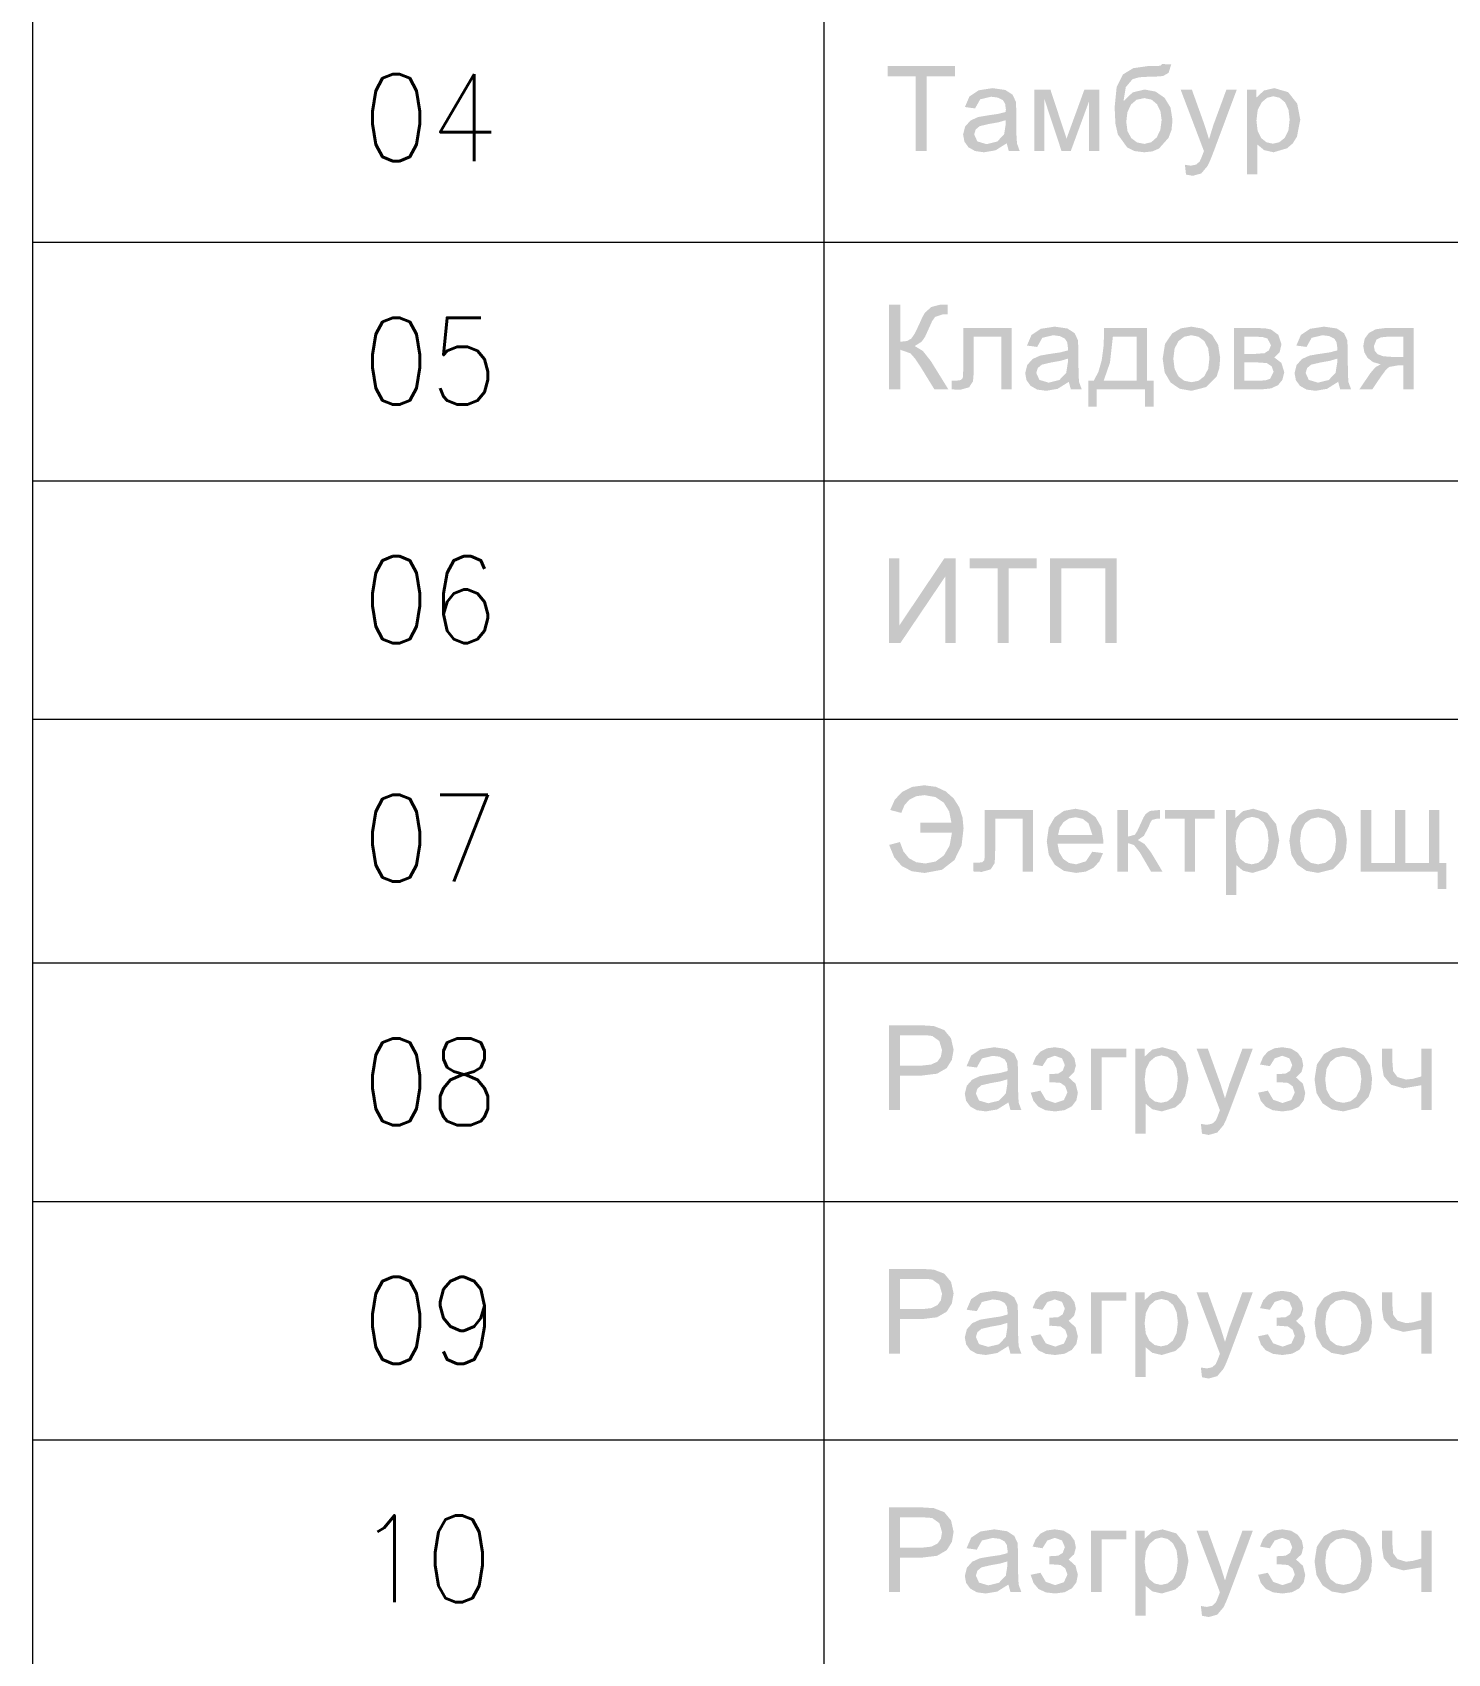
# Model space of a CAD drawing. Header units: millimetres. Extents: x 0 to 420, y 0 to 297.
# Drawn here: x 28.91 to 40.72, y 225.12 to 238.65 of the extents above; entities that cross this region are included whole.
import ezdxf

# ---------------------------------------------------------------- set-up
doc = ezdxf.new("R2010")
doc.units = ezdxf.units.MM
doc.styles.get("Standard").update_dxf_attribs({"font": 'STANDARD'})

msp = doc.modelspace()

# ---------------------------------------------------------------- hatches: boundary and pattern name
for points in [[(36.281983, 237.659332), (36.281983, 238.282757), (36.048819, 238.282757), (36.048819, 238.366542), (36.609405, 238.366542), (36.609405, 238.282757), (36.375139, 238.282757), (36.375139, 237.659332)], [(37.27163, 238.171411), (37.406678, 238.171411), (37.541175, 237.761858), (37.690554, 238.171411), (37.81568, 238.171411), (37.81568, 237.659332), (37.728588, 237.659332), (37.728588, 238.071641), (37.577004, 237.659332), (37.499282, 237.659332), (37.356518, 238.091485), (37.356518, 237.659332), (37.27163, 237.659332)], [(38.538078, 237.461997), (38.528707, 237.543577), (38.578316, 237.53586), (38.624067, 237.545782), (38.65273, 237.57224), (38.663548, 237.595254), (38.67974, 237.637284), (38.687457, 237.65823), (38.492878, 238.171411), (38.586585, 238.171411), (38.692969, 237.874858), (38.729901, 237.756346), (38.76573, 237.873204), (38.875421, 238.171411), (38.961962, 238.171411), (38.767383, 237.650513), (38.73934, 237.579337), (38.718325, 237.534207), (38.665408, 237.471368), (38.594302, 237.451524)], [(36.061056, 236.376875), (36.154763, 236.376875), (36.154763, 236.067092), (36.208989, 236.073293), (36.244611, 236.091897), (36.274445, 236.134133), (36.311308, 236.21151), (36.337835, 236.270697), (36.359815, 236.309627), (36.413834, 236.357582), (36.491555, 236.377426), (36.532828, 236.377082), (36.548882, 236.376324), (36.548882, 236.295295), (36.529589, 236.295846), (36.510848, 236.296397), (36.444702, 236.274349), (36.420586, 236.240449), (36.39399, 236.181745), (36.36078, 236.108709), (36.333357, 236.068746), (36.274928, 236.031263), (36.342658, 235.990266), (36.409975, 235.905035), (36.555496, 235.669666), (36.43919, 235.669666), (36.32123, 235.861489), (36.27603, 235.928461), (36.239099, 235.970629), (36.154763, 236.000395), (36.154763, 235.669666), (36.061056, 235.669666)], [(36.679398, 236.181745), (37.082888, 236.181745), (37.082888, 235.669666), (36.996347, 235.669666), (36.996347, 236.110087), (36.76649, 236.110087), (36.76649, 235.854874), (36.764906, 235.780598), (36.760427, 235.736914), (36.728457, 235.687305), (36.653491, 235.666358), (36.583487, 235.670217), (36.583487, 235.742426), (36.621521, 235.742426), (36.660106, 235.747938), (36.67554, 235.765577), (36.678296, 235.79114), (36.679398, 235.844401)], [(36.061054, 234.260208), (36.145941, 234.260208), (36.145941, 233.700174), (36.52187, 234.260208), (36.616128, 234.260208), (36.616128, 233.552999), (36.531241, 233.552999), (36.531241, 234.11138), (36.154761, 233.552999), (36.061054, 233.552999)], [(36.965525, 233.552999), (36.965525, 234.176424), (36.732361, 234.176424), (36.732361, 234.260208), (37.292947, 234.260208), (37.292947, 234.176424), (37.058681, 234.176424), (37.058681, 233.552999)], [(37.403225, 234.260208), (37.959401, 234.260208), (37.959401, 233.552999), (37.865143, 233.552999), (37.865143, 234.176424), (37.496931, 234.176424), (37.496931, 233.552999), (37.403225, 233.552999)], [(36.322222, 232.054796), (36.322222, 231.971011), (36.585152, 231.971011), (36.565721, 231.86442), (36.519006, 231.783047), (36.449484, 231.731715), (36.363012, 231.714696), (36.286531, 231.725867), (36.225759, 231.759413), (36.180698, 231.815388), (36.151345, 231.893841), (36.061497, 231.870139), (36.102847, 231.767492), (36.165746, 231.694301), (36.250245, 231.650462), (36.356397, 231.635872), (36.502263, 231.662744), (36.605547, 231.743359), (36.665354, 231.863593), (36.682166, 232.009045), (36.673071, 232.101098), (36.645785, 232.184883), (36.599552, 232.257505), (36.533889, 232.316072), (36.451551, 232.354519), (36.354744, 232.367335), (36.253389, 232.353692), (36.170638, 232.312765), (36.108488, 232.247515), (36.070317, 232.16118), (36.16237, 232.136927), (36.189259, 232.201721), (36.230307, 232.248066), (36.285618, 232.275911), (36.355295, 232.285204), (36.447003, 232.269563), (36.516801, 232.222917), (36.561863, 232.149605), (36.581293, 232.054796)], [(36.859033, 232.160078), (37.262522, 232.160078), (37.262522, 231.647999), (37.175981, 231.647999), (37.175981, 232.08842), (36.946125, 232.08842), (36.946125, 231.833207), (36.94454, 231.758931), (36.940061, 231.715247), (36.908091, 231.665638), (36.833126, 231.644692), (36.763121, 231.64855), (36.763121, 231.720759), (36.801155, 231.720759), (36.83974, 231.726272), (36.855174, 231.743911), (36.85793, 231.769473), (36.859033, 231.822734)], [(37.965933, 232.160078), (38.053025, 232.160078), (38.053025, 231.939041), (38.110902, 231.954475), (38.131297, 231.98555), (38.159961, 232.04763), (38.182698, 232.097722), (38.201302, 232.127556), (38.237682, 232.153463), (38.30493, 232.160078), (38.322018, 232.160078), (38.322018, 232.08842), (38.297764, 232.088971), (38.254218, 232.078498), (38.241058, 232.057414), (38.22335, 232.01566), (38.18697, 231.946207), (38.136258, 231.910929), (38.191793, 231.877442), (38.246501, 231.806749), (38.34131, 231.647999), (38.24595, 231.647999), (38.153346, 231.806749), (38.103185, 231.869588), (38.053025, 231.885022), (38.053025, 231.647999), (37.965933, 231.647999)], [(38.36182, 232.160078), (38.777988, 232.160078), (38.777988, 232.08842), (38.613174, 232.08842), (38.613174, 231.647999), (38.527185, 231.647999), (38.527185, 232.08842), (38.36182, 232.08842)], [(39.996447, 232.160078), (40.083539, 232.160078), (40.083539, 231.719657), (40.281426, 231.719657), (40.281426, 232.160078), (40.367966, 232.160078), (40.367966, 231.719657), (40.566404, 231.719657), (40.566404, 232.160078), (40.652393, 232.160078), (40.652393, 231.719657), (40.710271, 231.719657), (40.710271, 231.503029), (40.638062, 231.503029), (40.638062, 231.647999), (39.996447, 231.647999)], [(37.396627, 229.889843), (37.396627, 229.957642), (37.471592, 229.962052), (37.509075, 229.985203), (37.527265, 230.03371), (37.503563, 230.089934), (37.44348, 230.11088), (37.380986, 230.089107), (37.340403, 230.024339), (37.258272, 230.03812), (37.284196, 230.101062), (37.323867, 230.14602), (37.377179, 230.172995), (37.444032, 230.181987), (37.517136, 230.170825), (37.572465, 230.137338), (37.607467, 230.088211), (37.619318, 230.030403), (37.604091, 229.973903), (37.558684, 229.930633), (37.616562, 229.877716), (37.635854, 229.801648), (37.623176, 229.739085), (37.585694, 229.689752), (37.525336, 229.657506), (37.445134, 229.646757), (37.366775, 229.656481), (37.306917, 229.685686), (37.265455, 229.734426), (37.242287, 229.802751), (37.323867, 229.819838), (37.368515, 229.743771), (37.446788, 229.716761), (37.519548, 229.741566), (37.548762, 229.804956), (37.530572, 229.85677), (37.491436, 229.884882), (37.416471, 229.890394)], [(39.2936, 229.889843), (39.2936, 229.957642), (39.368566, 229.962052), (39.406048, 229.985203), (39.424238, 230.03371), (39.400536, 230.089934), (39.340454, 230.11088), (39.27796, 230.089107), (39.237376, 230.024339), (39.155245, 230.03812), (39.18117, 230.101062), (39.22084, 230.14602), (39.274153, 230.172995), (39.341005, 230.181987), (39.41411, 230.170825), (39.469438, 230.137338), (39.50444, 230.088211), (39.516291, 230.030403), (39.501064, 229.973903), (39.455658, 229.930633), (39.513535, 229.877716), (39.532828, 229.801648), (39.52015, 229.739085), (39.482667, 229.689752), (39.422309, 229.657506), (39.342107, 229.646757), (39.263749, 229.656481), (39.20389, 229.685686), (39.162428, 229.734426), (39.13926, 229.802751), (39.22084, 229.819838), (39.265488, 229.743771), (39.343761, 229.716761), (39.416521, 229.741566), (39.445736, 229.804956), (39.427546, 229.85677), (39.388409, 229.884882), (39.313444, 229.890394)], [(37.746009, 230.170411), (38.040909, 230.170411), (38.040909, 230.098753), (37.833101, 230.098753), (37.833101, 229.658332), (37.746009, 229.658332)], [(38.671409, 229.460997), (38.662038, 229.542577), (38.711647, 229.53486), (38.757398, 229.544782), (38.786062, 229.57124), (38.796879, 229.594254), (38.813071, 229.636284), (38.820788, 229.65723), (38.626209, 230.170411), (38.719916, 230.170411), (38.8263, 229.873858), (38.863232, 229.755346), (38.899061, 229.872204), (39.008753, 230.170411), (39.095293, 230.170411), (38.900714, 229.649513), (38.872671, 229.578337), (38.851656, 229.533207), (38.798739, 229.470368), (38.727633, 229.450524)], [(40.171779, 230.170411), (40.258871, 230.170411), (40.258871, 230.073398), (40.266036, 229.982447), (40.301865, 229.933389), (40.373523, 229.912443), (40.429747, 229.918782), (40.500854, 229.93835), (40.500854, 230.170411), (40.587946, 230.170411), (40.587946, 229.658332), (40.500854, 229.658332), (40.500854, 229.865038), (40.351475, 229.839682), (40.248398, 229.869448), (40.187764, 229.941657), (40.171779, 230.036466)], [(37.396627, 227.857843), (37.396627, 227.925642), (37.471592, 227.930052), (37.509075, 227.953203), (37.527265, 228.00171), (37.503563, 228.057934), (37.44348, 228.07888), (37.380986, 228.057107), (37.340403, 227.992339), (37.258272, 228.00612), (37.284196, 228.069062), (37.323867, 228.11402), (37.377179, 228.140995), (37.444032, 228.149987), (37.517136, 228.138825), (37.572465, 228.105338), (37.607467, 228.056211), (37.619318, 227.998403), (37.604091, 227.941903), (37.558684, 227.898633), (37.616562, 227.845716), (37.635854, 227.769648), (37.623176, 227.707085), (37.585694, 227.657752), (37.525336, 227.625506), (37.445134, 227.614757), (37.366775, 227.624481), (37.306917, 227.653686), (37.265455, 227.702426), (37.242287, 227.770751), (37.323867, 227.787838), (37.368515, 227.711771), (37.446788, 227.684761), (37.519548, 227.709566), (37.548762, 227.772956), (37.530572, 227.82477), (37.491436, 227.852882), (37.416471, 227.858394)], [(39.2936, 227.857843), (39.2936, 227.925642), (39.368566, 227.930052), (39.406048, 227.953203), (39.424238, 228.00171), (39.400536, 228.057934), (39.340454, 228.07888), (39.27796, 228.057107), (39.237376, 227.992339), (39.155245, 228.00612), (39.18117, 228.069062), (39.22084, 228.11402), (39.274153, 228.140995), (39.341005, 228.149987), (39.41411, 228.138825), (39.469438, 228.105338), (39.50444, 228.056211), (39.516291, 227.998403), (39.501064, 227.941903), (39.455658, 227.898633), (39.513535, 227.845716), (39.532828, 227.769648), (39.52015, 227.707085), (39.482667, 227.657752), (39.422309, 227.625506), (39.342107, 227.614757), (39.263749, 227.624481), (39.20389, 227.653686), (39.162428, 227.702426), (39.13926, 227.770751), (39.22084, 227.787838), (39.265488, 227.711771), (39.343761, 227.684761), (39.416521, 227.709566), (39.445736, 227.772956), (39.427546, 227.82477), (39.388409, 227.852882), (39.313444, 227.858394)], [(37.746009, 228.138411), (38.040909, 228.138411), (38.040909, 228.066753), (37.833101, 228.066753), (37.833101, 227.626332), (37.746009, 227.626332)], [(38.671409, 227.428997), (38.662038, 227.510577), (38.711647, 227.50286), (38.757398, 227.512782), (38.786062, 227.53924), (38.796879, 227.562254), (38.813071, 227.604284), (38.820788, 227.62523), (38.626209, 228.138411), (38.719916, 228.138411), (38.8263, 227.841858), (38.863232, 227.723346), (38.899061, 227.840204), (39.008753, 228.138411), (39.095293, 228.138411), (38.900714, 227.617513), (38.872671, 227.546337), (38.851656, 227.501207), (38.798739, 227.438368), (38.727633, 227.418524)], [(40.171779, 228.138411), (40.258871, 228.138411), (40.258871, 228.041398), (40.266036, 227.950447), (40.301865, 227.901389), (40.373523, 227.880443), (40.429747, 227.886782), (40.500854, 227.90635), (40.500854, 228.138411), (40.587946, 228.138411), (40.587946, 227.626332), (40.500854, 227.626332), (40.500854, 227.833038), (40.351475, 227.807682), (40.248398, 227.837448), (40.187764, 227.909657), (40.171779, 228.004466)], [(37.396627, 225.868176), (37.396627, 225.935976), (37.471592, 225.940385), (37.509075, 225.963536), (37.527265, 226.012043), (37.503563, 226.068267), (37.44348, 226.089214), (37.380986, 226.067441), (37.340403, 226.002673), (37.258272, 226.016453), (37.284196, 226.079395), (37.323867, 226.124353), (37.377179, 226.151329), (37.444032, 226.16032), (37.517136, 226.149158), (37.572465, 226.115672), (37.607467, 226.066545), (37.619318, 226.008736), (37.604091, 225.952237), (37.558684, 225.908966), (37.616562, 225.856049), (37.635854, 225.779982), (37.623176, 225.717419), (37.585694, 225.668085), (37.525336, 225.635839), (37.445134, 225.62509), (37.366775, 225.634814), (37.306917, 225.66402), (37.265455, 225.712759), (37.242287, 225.781084), (37.323867, 225.798172), (37.368515, 225.722104), (37.446788, 225.695095), (37.519548, 225.719899), (37.548762, 225.783289), (37.530572, 225.835103), (37.491436, 225.863215), (37.416471, 225.868727)], [(37.746009, 226.148745), (38.040909, 226.148745), (38.040909, 226.077087), (37.833101, 226.077087), (37.833101, 225.636666), (37.746009, 225.636666)], [(38.671409, 225.439331), (38.662038, 225.520911), (38.711647, 225.513194), (38.757398, 225.523115), (38.786062, 225.549574), (38.796879, 225.572587), (38.813071, 225.614617), (38.820788, 225.635563), (38.626209, 226.148745), (38.719916, 226.148745), (38.8263, 225.852191), (38.863232, 225.73368), (38.899061, 225.850537), (39.008753, 226.148745), (39.095293, 226.148745), (38.900714, 225.627846), (38.872671, 225.556671), (38.851656, 225.51154), (38.798739, 225.448701), (38.727633, 225.428858)], [(39.2936, 225.868176), (39.2936, 225.935976), (39.368566, 225.940385), (39.406048, 225.963536), (39.424238, 226.012043), (39.400536, 226.068267), (39.340454, 226.089214), (39.27796, 226.067441), (39.237376, 226.002673), (39.155245, 226.016453), (39.18117, 226.079395), (39.22084, 226.124353), (39.274153, 226.151329), (39.341005, 226.16032), (39.41411, 226.149158), (39.469438, 226.115672), (39.50444, 226.066545), (39.516291, 226.008736), (39.501064, 225.952237), (39.455658, 225.908966), (39.513535, 225.856049), (39.532828, 225.779982), (39.52015, 225.717419), (39.482667, 225.668085), (39.422309, 225.635839), (39.342107, 225.62509), (39.263749, 225.634814), (39.20389, 225.66402), (39.162428, 225.712759), (39.13926, 225.781084), (39.22084, 225.798172), (39.265488, 225.722104), (39.343761, 225.695095), (39.416521, 225.719899), (39.445736, 225.783289), (39.427546, 225.835103), (39.388409, 225.863215), (39.313444, 225.868727)], [(40.171779, 226.148745), (40.258871, 226.148745), (40.258871, 226.051731), (40.266036, 225.96078), (40.301865, 225.911722), (40.373523, 225.890776), (40.429747, 225.897115), (40.500854, 225.916683), (40.500854, 226.148745), (40.587946, 226.148745), (40.587946, 225.636666), (40.500854, 225.636666), (40.500854, 225.843371), (40.351475, 225.818016), (40.248398, 225.847781), (40.187764, 225.91999), (40.171779, 226.014799)]]:
    msp.add_hatch(color=251).paths.add_polyline_path(points, flags=0)
h = msp.add_hatch(color=251)
h.paths.add_polyline_path([(38.338833, 238.383078), (38.415452, 238.382527), (38.392301, 238.310318), (38.347101, 238.284411), (38.306036, 238.280207), (38.238512, 238.278898), (38.148044, 238.273593), (38.091888, 238.257952), (38.035664, 238.191255), (38.016372, 238.074397), (38.092991, 238.147158), (38.19221, 238.171411), (38.2844, 238.154048), (38.359228, 238.101958), (38.408837, 238.020516), (38.425374, 237.915096), (38.41683, 237.833241), (38.39175, 237.767922), (38.312926, 237.679176), (38.258769, 237.655612), (38.188902, 237.647757), (38.10746, 237.658092), (38.046689, 237.689098), (37.969519, 237.796034), (37.949193, 237.8854), (37.942509, 238.023134), (37.959528, 238.192702), (38.01086, 238.296537), (38.09809, 238.349385), (38.222526, 238.367093), (38.29198, 238.367644), (38.323399, 238.369849)], flags=0)
h.paths.add_polyline_path([(38.334423, 237.917301), (38.324915, 237.989924), (38.296389, 238.04849), (38.250845, 238.086938), (38.190005, 238.099753), (38.125857, 238.08618), (38.078659, 238.045734), (38.049169, 237.982413), (38.039523, 237.901316), (38.050272, 237.822423), (38.082518, 237.764615), (38.130818, 237.729406), (38.189454, 237.717761), (38.247813, 237.731404), (38.294184, 237.772332), (38.324226, 237.835928)], flags=0)
h = msp.add_hatch(color=251)
h.paths.add_polyline_path([(37.042144, 237.722722), (36.948988, 237.664293), (36.853077, 237.647757), (36.778387, 237.658092), (36.723541, 237.689098), (36.689573, 237.735951), (36.678342, 237.79438), (36.695429, 237.862731), (36.740078, 237.912891), (36.802916, 237.941555), (36.880086, 237.954784), (36.970899, 237.968013), (37.034427, 237.984549), (37.034978, 238.007149), (37.028846, 238.05228), (37.010724, 238.082115), (36.96897, 238.103956), (36.911506, 238.111329), (36.821106, 238.089832), (36.778112, 238.013764), (36.693224, 238.025339), (36.731258, 238.113534), (36.807877, 238.164797), (36.924184, 238.182987), (37.030568, 238.167553), (37.091202, 238.128417), (37.118211, 238.069988), (37.122621, 237.98951), (37.122621, 237.873755), (37.12393, 237.775019), (37.128133, 237.720517), (37.150182, 237.659332), (37.059231, 237.659332)], flags=0)
h.paths.add_polyline_path([(37.034427, 237.916199), (36.975378, 237.898284), (36.892764, 237.883677), (36.817248, 237.866038), (36.783073, 237.837926), (36.770946, 237.796585), (36.796853, 237.738707), (36.874023, 237.715556), (36.96332, 237.737605), (37.020646, 237.797687), (37.034427, 237.884779)], flags=0)
h = msp.add_hatch(color=251)
h.paths.add_polyline_path([(39.046719, 237.4631), (39.046719, 238.171411), (39.126094, 238.171411), (39.126094, 238.105266), (39.188932, 238.163143), (39.274371, 238.182987), (39.390126, 238.149363), (39.465643, 238.054003), (39.49155, 237.919506), (39.463438, 237.777844), (39.42878, 237.722171), (39.381307, 237.681381), (39.268307, 237.647757), (39.190035, 237.665947), (39.133811, 237.712249), (39.133811, 237.4631)], flags=0)
h.paths.add_polyline_path([(39.125543, 237.91234), (39.135465, 237.826282), (39.16523, 237.766268), (39.209396, 237.731059), (39.262244, 237.719415), (39.315988, 237.731473), (39.361463, 237.767922), (39.392469, 237.830347), (39.402804, 237.920057), (39.392606, 238.005289), (39.362565, 238.066129), (39.318261, 238.102854), (39.266103, 238.115187), (39.213944, 238.102096), (39.167986, 238.063373), (39.136016, 237.999639)], flags=0)
h = msp.add_hatch(color=251)
h.paths.add_polyline_path([(37.560119, 235.733055), (37.466964, 235.674627), (37.371052, 235.65809), (37.296363, 235.668425), (37.241517, 235.699431), (37.207548, 235.746285), (37.196317, 235.804713), (37.213405, 235.873064), (37.258053, 235.923225), (37.320892, 235.951888), (37.398062, 235.965117), (37.488875, 235.978346), (37.552402, 235.994883), (37.552953, 236.017483), (37.546821, 236.062613), (37.5287, 236.092448), (37.486945, 236.11429), (37.429481, 236.121662), (37.339082, 236.100165), (37.296087, 236.024097), (37.2112, 236.035673), (37.249234, 236.123867), (37.325853, 236.17513), (37.442159, 236.19332), (37.548544, 236.177886), (37.609177, 236.13875), (37.636187, 236.080321), (37.640597, 235.999844), (37.640597, 235.884088), (37.641906, 235.785352), (37.646109, 235.730851), (37.668157, 235.669666), (37.577207, 235.669666)], flags=0)
h.paths.add_polyline_path([(37.552402, 235.926532), (37.493353, 235.908618), (37.41074, 235.89401), (37.335223, 235.876371), (37.301048, 235.848259), (37.288921, 235.806918), (37.314828, 235.749041), (37.391998, 235.72589), (37.481295, 235.747938), (37.538622, 235.808021), (37.552402, 235.895113)], flags=0)
h = msp.add_hatch(color=251)
h.paths.add_polyline_path([(37.8552, 236.181745), (38.212388, 236.181745), (38.212388, 235.741324), (38.268061, 235.741324), (38.268061, 235.524696), (38.196403, 235.524696), (38.196403, 235.669666), (37.793464, 235.669666), (37.793464, 235.524696), (37.721806, 235.524696), (37.721806, 235.741324), (37.767557, 235.741324), (37.807141, 235.815333), (37.834943, 235.913372), (37.850963, 236.035492)], flags=0)
h.paths.add_polyline_path([(37.927961, 236.110087), (37.903639, 235.893046), (37.850791, 235.741324), (38.125847, 235.741324), (38.125847, 236.110087)], flags=0)
h = msp.add_hatch(color=251)
h.paths.add_polyline_path([(38.343456, 235.925981), (38.363024, 236.04966), (38.42228, 236.136545), (38.495522, 236.178989), (38.583235, 236.19332), (38.679215, 236.175957), (38.755765, 236.123867), (38.806132, 236.041529), (38.823013, 235.933147), (38.815572, 235.844401), (38.793248, 235.777153), (38.707258, 235.689509), (38.583235, 235.65809), (38.486083, 235.675178), (38.409602, 235.726992), (38.359992, 235.810984)], flags=0)
h.paths.add_polyline_path([(38.432202, 235.925981), (38.44295, 235.839509), (38.475196, 235.778255), (38.523634, 235.741806), (38.583235, 235.729748), (38.642352, 235.741875), (38.690721, 235.778806), (38.722968, 235.840749), (38.733716, 235.928737), (38.722968, 236.011833), (38.690721, 236.072604), (38.642352, 236.109329), (38.583235, 236.121662), (38.523634, 236.109329), (38.475196, 236.072604), (38.44295, 236.011488)], flags=0)
h = msp.add_hatch(color=251)
h.paths.add_polyline_path([(38.937296, 236.181745), (39.137387, 236.181745), (39.201535, 236.178575), (39.247079, 236.169618), (39.308815, 236.124418), (39.334722, 236.046146), (39.319288, 235.981654), (39.274088, 235.936454), (39.33362, 235.891254), (39.357873, 235.812982), (39.342232, 235.749454), (39.305508, 235.704944), (39.24763, 235.678416), (39.168255, 235.669666), (38.937296, 235.669666)], flags=0)
h.paths.add_polyline_path([(39.024388, 235.96622), (39.116992, 235.96622), (39.192509, 235.971732), (39.229991, 235.995434), (39.246528, 236.037878), (39.217864, 236.094101), (39.178935, 236.106022), (39.119748, 236.110087), (39.024388, 236.110087)], flags=0)
h.paths.add_polyline_path([(39.024388, 235.741324), (39.138489, 235.741324), (39.20057, 235.745527), (39.239913, 235.758411), (39.268576, 235.817391), (39.252591, 235.862591), (39.21125, 235.889601), (39.129119, 235.895113), (39.024388, 235.895113)], flags=0)
h = msp.add_hatch(color=251)
h.paths.add_polyline_path([(39.807412, 235.733055), (39.714256, 235.674627), (39.618345, 235.65809), (39.543655, 235.668425), (39.488809, 235.699431), (39.45484, 235.746285), (39.443609, 235.804713), (39.460697, 235.873064), (39.505346, 235.923225), (39.568184, 235.951888), (39.645354, 235.965117), (39.736167, 235.978346), (39.799695, 235.994883), (39.800246, 236.017483), (39.794113, 236.062613), (39.775992, 236.092448), (39.734238, 236.11429), (39.676774, 236.121662), (39.586374, 236.100165), (39.543379, 236.024097), (39.458492, 236.035673), (39.496526, 236.123867), (39.573145, 236.17513), (39.689451, 236.19332), (39.795836, 236.177886), (39.85647, 236.13875), (39.883479, 236.080321), (39.887889, 235.999844), (39.887889, 235.884088), (39.889198, 235.785352), (39.893401, 235.730851), (39.91545, 235.669666), (39.824499, 235.669666)], flags=0)
h.paths.add_polyline_path([(39.799695, 235.926532), (39.740646, 235.908618), (39.658032, 235.89401), (39.582516, 235.876371), (39.54834, 235.848259), (39.536214, 235.806918), (39.562121, 235.749041), (39.639291, 235.72589), (39.728588, 235.747938), (39.785914, 235.808021), (39.799695, 235.895113)], flags=0)
h = msp.add_hatch(color=251)
h.paths.add_polyline_path([(40.437632, 236.181745), (40.437632, 235.669666), (40.351091, 235.669666), (40.351091, 235.869206), (40.30093, 235.869206), (40.23258, 235.857079), (40.205226, 235.832343), (40.167536, 235.781562), (40.091469, 235.669666), (39.983982, 235.669666), (40.077688, 235.80747), (40.120407, 235.856941), (40.163127, 235.879128), (40.09829, 235.897387), (40.052884, 235.932595), (40.025874, 235.979173), (40.017055, 236.032365), (40.028699, 236.092586), (40.063908, 236.140404), (40.121234, 236.171409), (40.200058, 236.181745)], flags=0)
h.paths.add_polyline_path([(40.351091, 236.110087), (40.227619, 236.110087), (40.163609, 236.103954), (40.127298, 236.085833), (40.105249, 236.029609), (40.113517, 235.989784), (40.138322, 235.962361), (40.183935, 235.946238), (40.25518, 235.940864), (40.351091, 235.940864)], flags=0)
h = msp.add_hatch(color=251)
h.paths.add_polyline_path([(37.755739, 231.812812), (37.845587, 231.801788), (37.81527, 231.731991), (37.766763, 231.67997), (37.701306, 231.647241), (37.62014, 231.636424), (37.519543, 231.653511), (37.442097, 231.705325), (37.392763, 231.788559), (37.376502, 231.899904), (37.393039, 232.014419), (37.442648, 232.099996), (37.519061, 232.153601), (37.61573, 232.171654), (37.708816, 232.154015), (37.783299, 232.101649), (37.831944, 232.017727), (37.848343, 231.904865), (37.847792, 231.881714), (37.465799, 231.881714), (37.480269, 231.8073), (37.513755, 231.75273), (37.561849, 231.719244), (37.620691, 231.708082), (37.702271, 231.732886)], flags=0)
h.paths.add_polyline_path([(37.47076, 231.953372), (37.756841, 231.953372), (37.724319, 232.050386), (37.676295, 232.087869), (37.616281, 232.100547), (37.561366, 232.090349), (37.51596, 232.060308), (37.484058, 232.013662)], flags=0)
h = msp.add_hatch(color=251)
h.paths.add_polyline_path([(38.871055, 231.451766), (38.871055, 232.160078), (38.95043, 232.160078), (38.95043, 232.093932), (39.013268, 232.15181), (39.098706, 232.171654), (39.214462, 232.138029), (39.289978, 232.042669), (39.315885, 231.908173), (39.287773, 231.76651), (39.253116, 231.710838), (39.205642, 231.670048), (39.092643, 231.636424), (39.01437, 231.654614), (38.958147, 231.700916), (38.958147, 231.451766)], flags=0)
h.paths.add_polyline_path([(38.949878, 231.901007), (38.9598, 231.814948), (38.989566, 231.754935), (39.033732, 231.719726), (39.08658, 231.708082), (39.140323, 231.720139), (39.185798, 231.756588), (39.216804, 231.819014), (39.22714, 231.908724), (39.216942, 231.993956), (39.186901, 232.054796), (39.142597, 232.091521), (39.090438, 232.103854), (39.038279, 232.090763), (38.992322, 232.05204), (38.960351, 231.988306)], flags=0)
h = msp.add_hatch(color=251)
h.paths.add_polyline_path([(39.400402, 231.904314), (39.419971, 232.027993), (39.479226, 232.114878), (39.552469, 232.157322), (39.640181, 232.171654), (39.736161, 232.15429), (39.812711, 232.1022), (39.863079, 232.019863), (39.87996, 231.91148), (39.872518, 231.822734), (39.850194, 231.755486), (39.764204, 231.667843), (39.640181, 231.636424), (39.543029, 231.653511), (39.466548, 231.705325), (39.416939, 231.789317)], flags=0)
h.paths.add_polyline_path([(39.489148, 231.904314), (39.499897, 231.817842), (39.532143, 231.756588), (39.580581, 231.720139), (39.640181, 231.708082), (39.699299, 231.720208), (39.747668, 231.75714), (39.779914, 231.819083), (39.790663, 231.90707), (39.779914, 231.990166), (39.747668, 232.050937), (39.699299, 232.087662), (39.640181, 232.099996), (39.580581, 232.087662), (39.532143, 232.050937), (39.499897, 231.989821)], flags=0)
h = msp.add_hatch(color=251)
h.paths.add_polyline_path([(36.059403, 229.658332), (36.059403, 230.365542), (36.326191, 230.365542), (36.433678, 230.358927), (36.521321, 230.325303), (36.577545, 230.256952), (36.599042, 230.161041), (36.584642, 230.077463), (36.541716, 230.008354), (36.461032, 229.961501), (36.334459, 229.946067), (36.153109, 229.946067), (36.153109, 229.658332)], flags=0)
h.paths.add_polyline_path([(36.153109, 230.0293), (36.336113, 230.0293), (36.413352, 230.037637), (36.464546, 230.062924), (36.493071, 230.10337), (36.50258, 230.158285), (36.47998, 230.233801), (36.421551, 230.275694), (36.387651, 230.280172), (36.333908, 230.281757), (36.153109, 230.281757)], flags=0)
h = msp.add_hatch(color=251)
h.paths.add_polyline_path([(37.056346, 229.721722), (36.963191, 229.663293), (36.867279, 229.646757), (36.79259, 229.657092), (36.737744, 229.688098), (36.703775, 229.734951), (36.692544, 229.79338), (36.709632, 229.861731), (36.75428, 229.911891), (36.817119, 229.940555), (36.894289, 229.953784), (36.985101, 229.967013), (37.048629, 229.983549), (37.04918, 230.006149), (37.043048, 230.05128), (37.024927, 230.081115), (36.983172, 230.102956), (36.925708, 230.110329), (36.835309, 230.088832), (36.792314, 230.012764), (36.707427, 230.024339), (36.745461, 230.112534), (36.82208, 230.163797), (36.938386, 230.181987), (37.044771, 230.166553), (37.105404, 230.127417), (37.132414, 230.068988), (37.136823, 229.98851), (37.136823, 229.872755), (37.138133, 229.774019), (37.142336, 229.719517), (37.164384, 229.658332), (37.073434, 229.658332)], flags=0)
h.paths.add_polyline_path([(37.048629, 229.915199), (36.98958, 229.897284), (36.906967, 229.882677), (36.83145, 229.865038), (36.797275, 229.836926), (36.785148, 229.795585), (36.811055, 229.737707), (36.888225, 229.714556), (36.977522, 229.736605), (37.034849, 229.796687), (37.048629, 229.883779)], flags=0)
h = msp.add_hatch(color=251)
h.paths.add_polyline_path([(38.113949, 229.4621), (38.113949, 230.170411), (38.193324, 230.170411), (38.193324, 230.104266), (38.256162, 230.162143), (38.341601, 230.181987), (38.457356, 230.148363), (38.532873, 230.053003), (38.55878, 229.918506), (38.530668, 229.776844), (38.49601, 229.721171), (38.448537, 229.680381), (38.335537, 229.646757), (38.257265, 229.664947), (38.201041, 229.711249), (38.201041, 229.4621)], flags=0)
h.paths.add_polyline_path([(38.192773, 229.91134), (38.202695, 229.825282), (38.23246, 229.765268), (38.276626, 229.730059), (38.329474, 229.718415), (38.383218, 229.730473), (38.428693, 229.766922), (38.459699, 229.829347), (38.470034, 229.919057), (38.459837, 230.004289), (38.429795, 230.065129), (38.385491, 230.101854), (38.333333, 230.114187), (38.281174, 230.101096), (38.235216, 230.062373), (38.203246, 229.998639)], flags=0)
h = msp.add_hatch(color=251)
h.paths.add_polyline_path([(39.61046, 229.914648), (39.630029, 230.038326), (39.689284, 230.125212), (39.762527, 230.167655), (39.850239, 230.181987), (39.946219, 230.164624), (40.022769, 230.112534), (40.073137, 230.030196), (40.090018, 229.921813), (40.082576, 229.833068), (40.060252, 229.765819), (39.974262, 229.678176), (39.850239, 229.646757), (39.753087, 229.663845), (39.676606, 229.715659), (39.626997, 229.79965)], flags=0)
h.paths.add_polyline_path([(39.699206, 229.914648), (39.709955, 229.828176), (39.742201, 229.766922), (39.790639, 229.730473), (39.850239, 229.718415), (39.909357, 229.730542), (39.957726, 229.767473), (39.989972, 229.829416), (40.000721, 229.917404), (39.989972, 230.000499), (39.957726, 230.061271), (39.909357, 230.097996), (39.850239, 230.110329), (39.790639, 230.097996), (39.742201, 230.061271), (39.709955, 230.000155)], flags=0)
h = msp.add_hatch(color=251)
h.paths.add_polyline_path([(36.059403, 227.626332), (36.059403, 228.333542), (36.326191, 228.333542), (36.433678, 228.326927), (36.521321, 228.293303), (36.577545, 228.224952), (36.599042, 228.129041), (36.584642, 228.045463), (36.541716, 227.976354), (36.461032, 227.929501), (36.334459, 227.914067), (36.153109, 227.914067), (36.153109, 227.626332)], flags=0)
h.paths.add_polyline_path([(36.153109, 227.9973), (36.336113, 227.9973), (36.413352, 228.005637), (36.464546, 228.030924), (36.493071, 228.07137), (36.50258, 228.126285), (36.47998, 228.201801), (36.421551, 228.243694), (36.387651, 228.248172), (36.333908, 228.249757), (36.153109, 228.249757)], flags=0)
h = msp.add_hatch(color=251)
h.paths.add_polyline_path([(37.056346, 227.689722), (36.963191, 227.631293), (36.867279, 227.614757), (36.79259, 227.625092), (36.737744, 227.656098), (36.703775, 227.702951), (36.692544, 227.76138), (36.709632, 227.829731), (36.75428, 227.879891), (36.817119, 227.908555), (36.894289, 227.921784), (36.985101, 227.935013), (37.048629, 227.951549), (37.04918, 227.974149), (37.043048, 228.01928), (37.024927, 228.049115), (36.983172, 228.070956), (36.925708, 228.078329), (36.835309, 228.056832), (36.792314, 227.980764), (36.707427, 227.992339), (36.745461, 228.080534), (36.82208, 228.131797), (36.938386, 228.149987), (37.044771, 228.134553), (37.105404, 228.095417), (37.132414, 228.036988), (37.136823, 227.95651), (37.136823, 227.840755), (37.138133, 227.742019), (37.142336, 227.687517), (37.164384, 227.626332), (37.073434, 227.626332)], flags=0)
h.paths.add_polyline_path([(37.048629, 227.883199), (36.98958, 227.865284), (36.906967, 227.850677), (36.83145, 227.833038), (36.797275, 227.804926), (36.785148, 227.763585), (36.811055, 227.705707), (36.888225, 227.682556), (36.977522, 227.704605), (37.034849, 227.764687), (37.048629, 227.851779)], flags=0)
h = msp.add_hatch(color=251)
h.paths.add_polyline_path([(38.113949, 227.4301), (38.113949, 228.138411), (38.193324, 228.138411), (38.193324, 228.072266), (38.256162, 228.130143), (38.341601, 228.149987), (38.457356, 228.116363), (38.532873, 228.021003), (38.55878, 227.886506), (38.530668, 227.744844), (38.49601, 227.689171), (38.448537, 227.648381), (38.335537, 227.614757), (38.257265, 227.632947), (38.201041, 227.679249), (38.201041, 227.4301)], flags=0)
h.paths.add_polyline_path([(38.192773, 227.87934), (38.202695, 227.793282), (38.23246, 227.733268), (38.276626, 227.698059), (38.329474, 227.686415), (38.383218, 227.698473), (38.428693, 227.734922), (38.459699, 227.797347), (38.470034, 227.887057), (38.459837, 227.972289), (38.429795, 228.033129), (38.385491, 228.069854), (38.333333, 228.082187), (38.281174, 228.069096), (38.235216, 228.030373), (38.203246, 227.966639)], flags=0)
h = msp.add_hatch(color=251)
h.paths.add_polyline_path([(39.61046, 227.882648), (39.630029, 228.006326), (39.689284, 228.093212), (39.762527, 228.135655), (39.850239, 228.149987), (39.946219, 228.132624), (40.022769, 228.080534), (40.073137, 227.998196), (40.090018, 227.889813), (40.082576, 227.801068), (40.060252, 227.733819), (39.974262, 227.646176), (39.850239, 227.614757), (39.753087, 227.631845), (39.676606, 227.683659), (39.626997, 227.76765)], flags=0)
h.paths.add_polyline_path([(39.699206, 227.882648), (39.709955, 227.796176), (39.742201, 227.734922), (39.790639, 227.698473), (39.850239, 227.686415), (39.909357, 227.698542), (39.957726, 227.735473), (39.989972, 227.797416), (40.000721, 227.885404), (39.989972, 227.968499), (39.957726, 228.029271), (39.909357, 228.065996), (39.850239, 228.078329), (39.790639, 228.065996), (39.742201, 228.029271), (39.709955, 227.968155)], flags=0)
h = msp.add_hatch(color=251)
h.paths.add_polyline_path([(36.059403, 225.636666), (36.059403, 226.343875), (36.326191, 226.343875), (36.433678, 226.33726), (36.521321, 226.303636), (36.577545, 226.235286), (36.599042, 226.139374), (36.584642, 226.055796), (36.541716, 225.986687), (36.461032, 225.939834), (36.334459, 225.9244), (36.153109, 225.9244), (36.153109, 225.636666)], flags=0)
h.paths.add_polyline_path([(36.153109, 226.007634), (36.336113, 226.007634), (36.413352, 226.015971), (36.464546, 226.041258), (36.493071, 226.081703), (36.50258, 226.136618), (36.47998, 226.212135), (36.421551, 226.254027), (36.387651, 226.258505), (36.333908, 226.26009), (36.153109, 226.26009)], flags=0)
h = msp.add_hatch(color=251)
h.paths.add_polyline_path([(37.056346, 225.700056), (36.963191, 225.641627), (36.867279, 225.62509), (36.79259, 225.635426), (36.737744, 225.666431), (36.703775, 225.713285), (36.692544, 225.771714), (36.709632, 225.840064), (36.75428, 225.890225), (36.817119, 225.918888), (36.894289, 225.932117), (36.985101, 225.945346), (37.048629, 225.961883), (37.04918, 225.984483), (37.043048, 226.029613), (37.024927, 226.059448), (36.983172, 226.08129), (36.925708, 226.088662), (36.835309, 226.067165), (36.792314, 225.991097), (36.707427, 226.002673), (36.745461, 226.090867), (36.82208, 226.14213), (36.938386, 226.16032), (37.044771, 226.144886), (37.105404, 226.10575), (37.132414, 226.047321), (37.136823, 225.966844), (37.136823, 225.851089), (37.138133, 225.752352), (37.142336, 225.697851), (37.164384, 225.636666), (37.073434, 225.636666)], flags=0)
h.paths.add_polyline_path([(37.048629, 225.893532), (36.98958, 225.875618), (36.906967, 225.86101), (36.83145, 225.843371), (36.797275, 225.81526), (36.785148, 225.773918), (36.811055, 225.716041), (36.888225, 225.69289), (36.977522, 225.714938), (37.034849, 225.775021), (37.048629, 225.862113)], flags=0)
h = msp.add_hatch(color=251)
h.paths.add_polyline_path([(38.113949, 225.440433), (38.113949, 226.148745), (38.193324, 226.148745), (38.193324, 226.082599), (38.256162, 226.140477), (38.341601, 226.16032), (38.457356, 226.126696), (38.532873, 226.031336), (38.55878, 225.896839), (38.530668, 225.755177), (38.49601, 225.699504), (38.448537, 225.658714), (38.335537, 225.62509), (38.257265, 225.64328), (38.201041, 225.689582), (38.201041, 225.440433)], flags=0)
h.paths.add_polyline_path([(38.192773, 225.889674), (38.202695, 225.803615), (38.23246, 225.743602), (38.276626, 225.708393), (38.329474, 225.696748), (38.383218, 225.708806), (38.428693, 225.745255), (38.459699, 225.80768), (38.470034, 225.897391), (38.459837, 225.982622), (38.429795, 226.043463), (38.385491, 226.080187), (38.333333, 226.092521), (38.281174, 226.079429), (38.235216, 226.040707), (38.203246, 225.976972)], flags=0)
h = msp.add_hatch(color=251)
h.paths.add_polyline_path([(39.61046, 225.892981), (39.630029, 226.01666), (39.689284, 226.103545), (39.762527, 226.145989), (39.850239, 226.16032), (39.946219, 226.142957), (40.022769, 226.090867), (40.073137, 226.008529), (40.090018, 225.900147), (40.082576, 225.811401), (40.060252, 225.744153), (39.974262, 225.65651), (39.850239, 225.62509), (39.753087, 225.642178), (39.676606, 225.693992), (39.626997, 225.777984)], flags=0)
h.paths.add_polyline_path([(39.699206, 225.892981), (39.709955, 225.806509), (39.742201, 225.745255), (39.790639, 225.708806), (39.850239, 225.696748), (39.909357, 225.708875), (39.957726, 225.745806), (39.989972, 225.807749), (40.000721, 225.895737), (39.989972, 225.978833), (39.957726, 226.039604), (39.909357, 226.076329), (39.850239, 226.088662), (39.790639, 226.076329), (39.742201, 226.039604), (39.709955, 225.978488)], flags=0)

# ---------------------------------------------------------------- linework, layer by layer
at = {"color": 7, "lineweight": 0}
for points in [[(28.913668, 249.258666), (28.913668, 42.502666)], [(35.517668, 249.258666), (35.517668, 42.502666)], [(28.913668, 236.897332), (77.681668, 236.897332)], [(28.913668, 234.907666), (77.681668, 234.907666)], [(28.913668, 232.917999), (77.681668, 232.917999)], [(28.913668, 230.885999), (77.681668, 230.885999)], [(28.913668, 228.896332), (77.681668, 228.896332)], [(28.913668, 226.906666), (77.681668, 226.906666)]]:
    msp.add_lwpolyline(points, dxfattribs=at)

# ---------------------------------------------------------------- texts
at = {"color": 251, "char_height": 0.724708, "attachment_point": 1}
for s, insert, width in [('04', (31.665335, 238.299376), 0.96627733), ('05', (31.665335, 236.267372), 0.88575422), ('06', (31.665335, 234.277709), 0.88575422), ('07', (31.665335, 232.288041), 0.88575422), ('08', (31.665335, 230.256042), 0.88575422), ('09', (31.665335, 228.266375), 0.88575422), ('10', (31.623001, 226.276707), 0.724708)]:
    msp.add_mtext(s, dxfattribs=dict(at, insert=insert, width=width))

doc.saveas('drawing.dxf')
